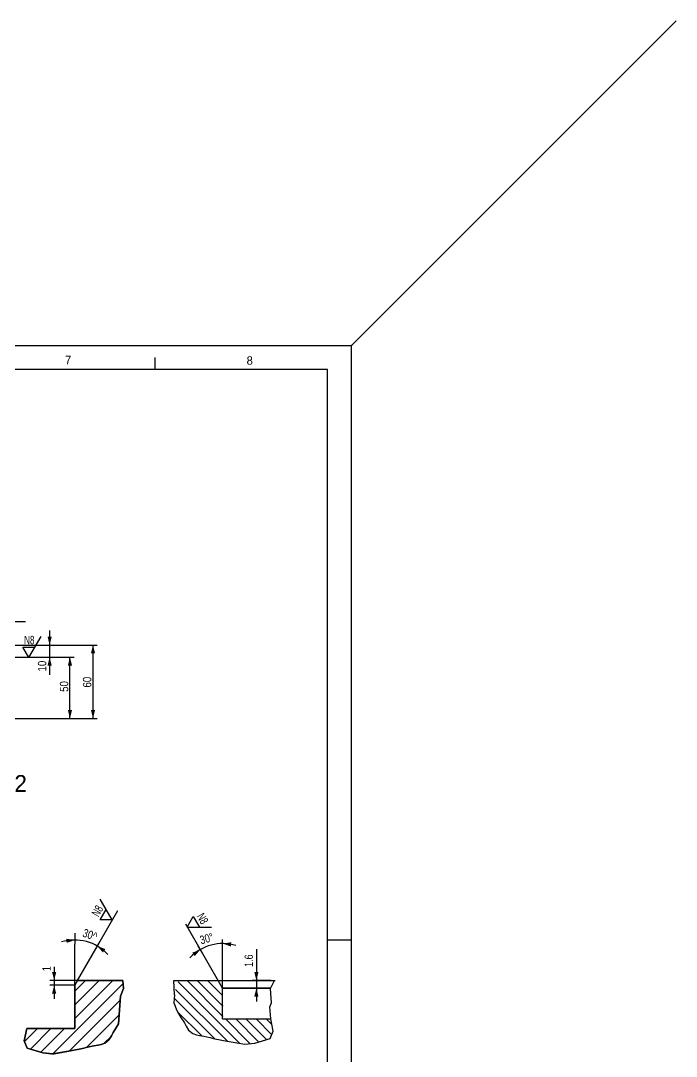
# Model space of a CAD drawing. Extents: x -22471 to -21578, y 9813 to 10953.
# Drawn here: x -21850.2 to -21577.6, y 10523 to 10953.4 of the extents above; entities that cross this region are included whole.
import ezdxf
from ezdxf.enums import TextEntityAlignment as Align

# ---------------------------------------------------------------- set-up
doc = ezdxf.new("R2010")
doc.units = 0
doc.header["$MEASUREMENT"] = 0
for name, color, linetype in [('15', 7, 'CONTINUOUS'), ('16', 7, 'CONTINUOUS'), ('40', 7, 'CONTINUOUS'), ('A1H-1', 7, 'CONTINUOUS'), ('A1H-10', 7, 'CONTINUOUS'), ('CONSTRUCTION_CLASS', 7, 'CONTINUOUS')]:
    doc.layers.add(name, color=color, linetype=linetype)
doc.styles.get("Standard").update_dxf_attribs({"font": 'txt', "height": 0.2})

# ---------------------------------------------------------------- blocks, each defined once
blk = doc.blocks.new('BSO8')
at = {"layer": '40', "color": 1, "linetype": 'Continuous'}
for p, q in [((0, 0), (5.001, 8.661)), ((-2.5, 4.329), (2.5, 4.33)), ((0, 0), (-2.5, 4.329))]:
    blk.add_line(p, q, dxfattribs=at)
at = {"layer": '40', "color": 1, "linetype": 'Continuous', "width": 0.714286}
blk.add_text('N8', height=3.5, rotation=0.00003, dxfattribs=at).set_placement((-2, 5.5))

msp = doc.modelspace()

# ---------------------------------------------------------------- linework, layer by layer
at = {"layer": '15', "color": 1, "linetype": 'Continuous'}
for p, q in [((-21891.05, 10703.65), (-21848.19, 10703.65)), ((-21838.16, 10699.89), (-21838.16, 10681.52)), ((-21939.05, 10693.89), (-21836.41, 10693.89)), ((-21920.3, 10693.89), (-21818.37, 10693.89)), ((-21820.12, 10663.39), (-21820.12, 10693.89)), ((-21869.05, 10688.89), (-21836.41, 10688.89)), ((-21868.97, 10688.89), (-21827.95, 10688.89)), ((-21829.7, 10663.39), (-21829.7, 10688.89)), ((-21869.05, 10663.39), (-21818.37, 10663.39)), ((-21869.05, 10663.39), (-21827.95, 10663.39)), ((-21826.55, 10554.53), (-21809.85, 10583.62)), ((-21827.7, 10574.13), (-21827.7, 10569.57)), ((-21766.21, 10551.33), (-21781.56, 10577.92)), ((-21827.7, 10552.52), (-21827.7, 10569.57)), ((-21826.55, 10554.53), (-21817.47, 10570.34)), ((-21766.21, 10568.38), (-21766.21, 10571.59)), ((-21774.73, 10566.09), (-21776.33, 10568.88)), ((-21766.21, 10551.33), (-21766.21, 10568.38)), ((-21752.19, 10567.52), (-21752.19, 10545.73)), ((-21836.28, 10560.24), (-21836.28, 10546.92)), ((-21826.55, 10554.53), (-21838.03, 10554.53)), ((-21827.7, 10552.52), (-21838.03, 10552.52)), ((-21746.21, 10554.53), (-21753.94, 10554.53)), ((-21746.21, 10551.33), (-21753.94, 10551.33))]:
    msp.add_line(p, q, dxfattribs=at)
for centre, radius, start, end in [((-21827.7, 10552.52), 18.8, 43.0743, 107.0675), ((-21766.21, 10551.33), 18.51, 72.6677, 137.3307)]:
    msp.add_arc(centre, radius, start, end, dxfattribs=at)
for points in [[(-21837.28, 10697.39), (-21838.16, 10693.89), (-21839.03, 10697.39)], [(-21821, 10690.39), (-21820.12, 10693.89), (-21819.25, 10690.39)], [(-21839.03, 10685.39), (-21838.16, 10688.89), (-21837.28, 10685.39)], [(-21830.58, 10685.39), (-21829.7, 10688.89), (-21828.83, 10685.39)], [(-21828.83, 10666.89), (-21829.7, 10663.39), (-21830.58, 10666.89)], [(-21819.25, 10666.89), (-21820.12, 10663.39), (-21821, 10666.89)], [(-21831.27, 10571.86), (-21827.7, 10571.32), (-21831.1, 10570.12)], [(-21762.8, 10568.64), (-21766.21, 10569.84), (-21762.64, 10570.38)], [(-21815.99, 10566.09), (-21818.34, 10568.82), (-21814.98, 10567.52)], [(-21778.82, 10566.05), (-21775.46, 10567.36), (-21777.81, 10564.62)], [(-21835.41, 10558.03), (-21836.28, 10554.53), (-21837.16, 10558.03)], [(-21751.31, 10558.03), (-21752.19, 10554.53), (-21753.06, 10558.03)], [(-21837.16, 10549.02), (-21836.28, 10552.52), (-21835.41, 10549.02)], [(-21753.06, 10547.83), (-21752.19, 10551.33), (-21751.31, 10547.83)]]:
    msp.add_solid(points, dxfattribs=at)
at = {"layer": '16', "color": 92, "linetype": 'Continuous'}
for p, q in [((-21836.85, 10523.97), (-21807.59, 10553.23)), ((-21827.7, 10552.53), (-21826.55, 10554.53)), ((-21826.55, 10554.53), (-21827.7, 10552.53)), ((-21827.7, 10550.08), (-21823.26, 10554.53)), ((-21827.7, 10544.43), (-21817.6, 10554.53)), ((-21827.7, 10538.77), (-21811.94, 10554.53)), ((-21827.7, 10552.53), (-21827.7, 10534.53)), ((-21827.7, 10534.53), (-21827.7, 10552.53)), ((-21827.7, 10534.53), (-21827.7, 10552.52)), ((-21826.55, 10554.53), (-21807.7, 10554.53)), ((-21826.55, 10554.53), (-21807.86, 10554.53)), ((-21786.55, 10554.53), (-21746.21, 10554.53)), ((-21786.55, 10554.53), (-21744.39, 10554.53)), ((-21786.21, 10548.53), (-21786.55, 10554.53)), ((-21759.08, 10528.33), (-21784.66, 10553.91)), ((-21766.36, 10539.85), (-21780.9, 10554.4)), ((-21766.35, 10544.09), (-21776.69, 10554.42)), ((-21766.51, 10548.49), (-21772.4, 10554.38)), ((-21766.21, 10551.33), (-21768.05, 10554.53)), ((-21764.25, 10529.26), (-21785.8, 10550.81)), ((-21766.21, 10538.53), (-21766.21, 10551.33)), ((-21766.21, 10538.53), (-21766.21, 10551.33)), ((-21766.21, 10538.53), (-21766.21, 10551.33)), ((-21766.21, 10551.33), (-21746.21, 10551.33)), ((-21746.21, 10551.33), (-21766.21, 10551.33)), ((-21766.21, 10551.33), (-21762.71, 10551.33)), ((-21829.95, 10525.21), (-21808.78, 10546.38)), ((-21769.57, 10530.34), (-21786.33, 10547.09)), ((-21822.86, 10526.64), (-21809.25, 10540.25)), ((-21774.94, 10531.46), (-21784.95, 10541.48)), ((-21766.21, 10538.53), (-21746.21, 10538.53)), ((-21754.72, 10528.21), (-21765.03, 10538.53)), ((-21751.18, 10528.92), (-21760.79, 10538.53)), ((-21747.93, 10529.91), (-21756.55, 10538.53)), ((-21745.75, 10531.97), (-21752.31, 10538.53)), ((-21745.72, 10536.18), (-21748.06, 10538.53)), ((-21848.64, 10529.15), (-21843.26, 10534.53)), ((-21847.7, 10534.53), (-21827.7, 10534.53)), ((-21827.7, 10534.53), (-21847.7, 10534.53)), ((-21846.17, 10525.97), (-21837.6, 10534.53)), ((-21841.83, 10524.65), (-21831.94, 10534.53)), ((-21815.42, 10528.42), (-21812.78, 10531.06))]:
    msp.add_line(p, q, dxfattribs=at)
for points in [[(-21807.7, 10554.53), (-21807.42, 10551.2), (-21808.66, 10547.99), (-21809.54, 10536.45), (-21810.34, 10535.07), (-21811.8, 10532.95), (-21812.46, 10531.56), (-21813.55, 10529.88), (-21815.23, 10528.49), (-21816.77, 10527.91), (-21818.01, 10527.62), (-21819.84, 10527.33), (-21822.39, 10526.74), (-21824.51, 10526.3), (-21829.55, 10525.28), (-21836.85, 10523.97), (-21841.02, 10524.4), (-21847.52, 10526.38), (-21848.76, 10529.44), (-21847.7, 10534.53)], [(-21746.21, 10538.53), (-21746.62, 10543.51), (-21745.97, 10545.22), (-21746.36, 10551.11), (-21744.66, 10554.51)], [(-21786.21, 10548.53), (-21786.49, 10545.2), (-21785.25, 10541.99), (-21784.37, 10540.45), (-21783.57, 10539.07), (-21782.11, 10536.95), (-21781.45, 10535.56), (-21780.35, 10533.88), (-21778.67, 10532.49), (-21777.14, 10531.91), (-21775.9, 10531.62), (-21774.07, 10531.33), (-21771.51, 10530.74), (-21769.4, 10530.3), (-21764.36, 10529.28), (-21757.05, 10527.97), (-21752.89, 10528.4), (-21746.39, 10530.38), (-21745.15, 10533.44), (-21746.21, 10538.53)]]:
    msp.add_lwpolyline(points, dxfattribs=at)
for points in [[(-21836.27, 10524.07), (-21829.55, 10525.28), (-21824.51, 10526.3), (-21822.39, 10526.74), (-21819.84, 10527.33), (-21818.01, 10527.62), (-21816.77, 10527.91), (-21815.23, 10528.49), (-21813.55, 10529.88), (-21812.46, 10531.56), (-21811.8, 10532.95), (-21810.34, 10535.07), (-21809.54, 10536.45), (-21808.66, 10547.99), (-21807.42, 10551.2), (-21807.7, 10554.53), (-21807.7, 10554.53), (-21826.55, 10554.53), (-21826.55, 10554.53), (-21827.7, 10552.53), (-21827.7, 10552.53), (-21827.7, 10534.53), (-21827.7, 10534.53), (-21847.7, 10534.53), (-21847.7, 10534.53), (-21848.76, 10529.44), (-21847.52, 10526.38), (-21841.02, 10524.4), (-21836.85, 10523.97)], [(-21837.35, 10524.02), (-21836.85, 10523.97), (-21836.85, 10523.97), (-21836.27, 10524.07), (-21836.27, 10524.07), (-21829.55, 10525.28), (-21824.51, 10526.3), (-21822.39, 10526.74), (-21819.84, 10527.33), (-21819.84, 10527.33), (-21818.01, 10527.62), (-21816.77, 10527.91), (-21816.77, 10527.91), (-21815.23, 10528.49), (-21815.23, 10528.49), (-21813.55, 10529.88), (-21813.55, 10529.88), (-21812.46, 10531.56), (-21811.8, 10532.95), (-21811.8, 10532.95), (-21810.34, 10535.07), (-21810.34, 10535.07), (-21809.54, 10536.45), (-21808.66, 10547.99), (-21807.42, 10551.2), (-21807.7, 10554.53), (-21807.7, 10554.53), (-21826.55, 10554.53), (-21826.55, 10554.53), (-21827.7, 10552.53), (-21827.7, 10552.53), (-21827.7, 10534.53), (-21827.7, 10534.53), (-21847.7, 10534.53), (-21847.7, 10534.53), (-21848.76, 10529.44), (-21848.76, 10529.44), (-21847.52, 10526.38), (-21841.02, 10524.4), (-21841.02, 10524.4)]]:
    msp.add_lwpolyline(points, close=True, dxfattribs=at)
for p in [(-21827.7, 10549.94), (-21766.21, 10543.94), (-21766.21, 10539.7), (-21827.7, 10535.7)]:
    msp.add_point(p, dxfattribs=at)
at = {"layer": 'A1H-1', "color": 253, "linetype": 'Continuous'}
for p, q in [((-21794.33, 10808.35), (-21794.33, 10813.35)), ((-21722.58, 10571.35), (-21712.58, 10571.35))]:
    msp.add_line(p, q, dxfattribs=at)
msp.add_lwpolyline([(-22296.58, 9987.35), (-21722.58, 9987.35), (-21722.58, 10808.35), (-22296.58, 10808.35), (-22296.58, 9987.35)], dxfattribs=at)
at = {"layer": 'A1H-1', "color": 1, "linetype": 'Continuous'}
msp.add_point((-21712.58, 10818.35), dxfattribs=at)
at = {"layer": 'A1H-10', "color": 253, "linetype": 'Continuous'}
msp.add_lwpolyline([(-22306.49, 9977.48), (-21712.67, 9977.48), (-21712.67, 10818.23), (-22306.49, 10818.23), (-22306.49, 9977.48)], dxfattribs=at)
at = {"layer": 'CONSTRUCTION_CLASS', "color": 1, "linetype": 'Continuous'}
msp.add_line((-21712.58, 10818.35), (-21577.58, 10953.35), dxfattribs=at)

# ---------------------------------------------------------------- block references
at = {"layer": '15', "color": 1, "linetype": 'Continuous'}
msp.add_blockref('BSO8', (-21846.75, 10688.72), dxfattribs=at)
at = {"layer": '40', "color": 1, "linetype": 'Continuous', "xscale": 0.9999990990353698, "yscale": 0.9999990990353698}
for p, rotation in [((-21812.11, 10579.68), 59.99997019629861), ((-21780.91, 10576.7), 300.0000298037014)]:
    msp.add_blockref('BSO8', p, dxfattribs=dict(at, rotation=rotation))

# ---------------------------------------------------------------- texts
at = {"layer": '15', "color": 1, "linetype": 'Continuous'}
for s, rotation, width, p in [('10', 90, 0.857143, (-21841.31, 10682.92)), ('50', 90, 0.857143, (-21832.15, 10674.45)), ('60', 90, 0.857143, (-21822.57, 10676.24)), ('30^ ', 341.3969, 0.8, (-21824.19, 10574.48)), ('30%%d', 15.7539, 0.8, (-21775.62, 10571.16)), ('1.6', 90, 0.8, (-21755.34, 10560.12)), ('1', 90, 0.8, (-21839.43, 10558.38))]:
    msp.add_text(s, height=3.5, rotation=rotation, dxfattribs=dict(at, width=width)).set_placement(p, align=Align.MIDDLE_LEFT)
msp.add_text('12', height=7, dxfattribs=at).set_placement((-21858.01, 10632.86))
at = {"layer": 'A1H-1', "color": 253, "linetype": 'Continuous'}
for s, p in [('7', (-21831.75, 10810.62)), ('8', (-21756.26, 10810.39))]:
    msp.add_text(s, height=3.5, dxfattribs=at).set_placement(p)

doc.saveas('drawing.dxf')
